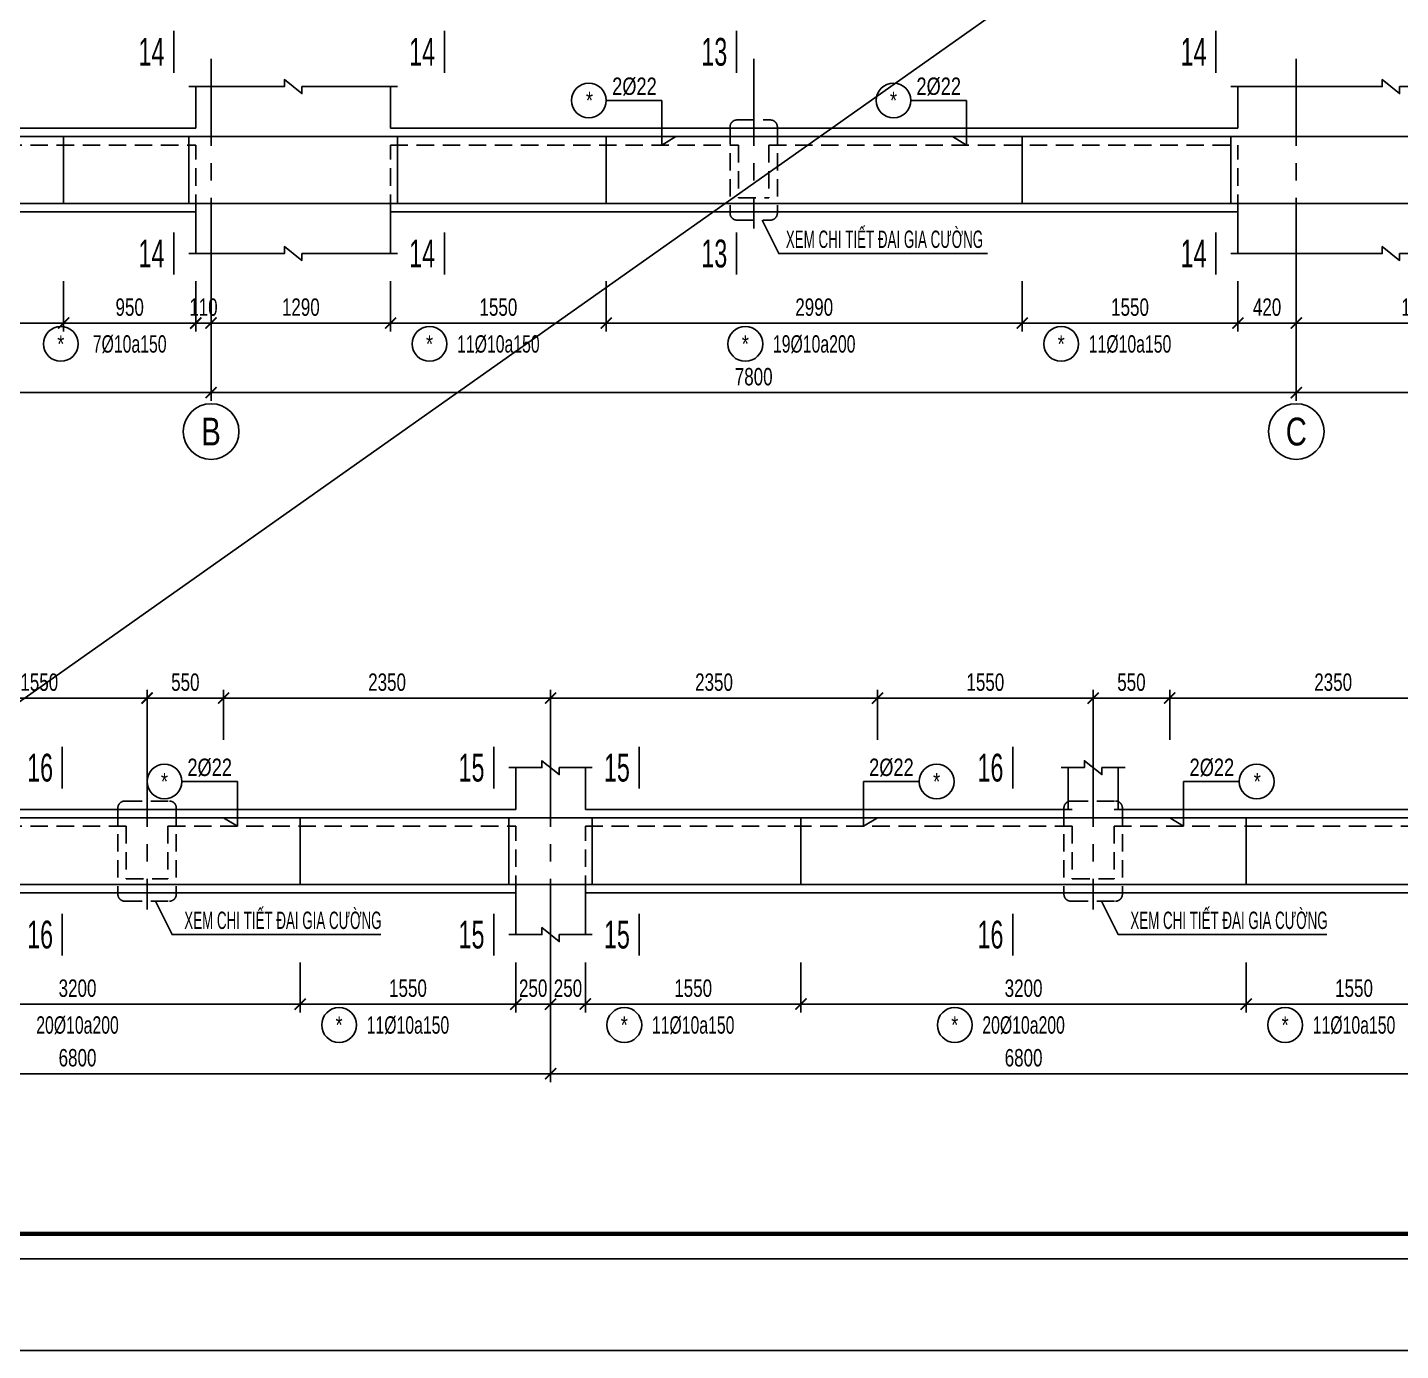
# Model space of a CAD drawing. Header units: millimetres. Extents: x -25284 to 100333, y 0 to 76881.
# Drawn here: x 6661 to 16530, y 41241 to 50752 of the extents above; entities that cross this region are included whole.
import ezdxf
from ezdxf.enums import TextEntityAlignment as Align

# ---------------------------------------------------------------- set-up
doc = ezdxf.new("R2010")
doc.units = ezdxf.units.MM
doc.header["$LTSCALE"] = 500
doc.header["$MEASUREMENT"] = 0
doc.linetypes.add('CENTER', pattern=[2, 1.25, -0.25, 0.25, -0.25])
doc.linetypes.add('HIDDEN', pattern=[0.375, 0.25, -0.125])
for name, color, linetype in [('CDC-KHUNGTEN', 7, 'Continuous'), ('KCS_AXIS', 5, 'CENTER'), ('KCS_AXIS_SUB', 5, 'CENTER'), ('KCS_BORDER', 3, 'Continuous'), ('KCS_CHI', 1, 'Continuous'), ('KCS_DIM', 1, 'Continuous'), ('KCS_HIDDEN', 8, 'HIDDEN'), ('KCS_STEEL', 4, 'Continuous'), ('KCS_TEXT', 2, 'Continuous'), ('KCS_TEXT_TK', 2, 'Continuous'), ('KCS_TEXT_TMC', 4, 'Continuous')]:
    doc.layers.add(name, color=color, linetype=linetype)
doc.layers.add('KCS_Plotter', color=11, linetype='Continuous', plot=False)
doc.styles.add('KCS_BIGTEXT', font='arial.ttf', dxfattribs={"width": 0.75})
doc.styles.add('KCS_SMTEXT', font='arial.ttf', dxfattribs={"width": 0.7})
doc.dimstyles.new('KCS_DIM50', dxfattribs={"dimscale": 50, "dimtxt": 2.5, "dimasz": 1.6, "dimexe": 1.2, "dimexo": 0, "dimgap": 1, "dimtad": 1, "dimdec": 0, "dimzin": 0, "dimdsep": 46, "dimtxsty": 'KCS_SMTEXT', "dimblk": 'ARCHTICK', "dimcen": 0, "dimdle": 1, "dimclrd": 256, "dimclre": 256, "dimclrt": 2, "dimadec": 0, "dimazin": 0, "dimtfac": 1, "dimtdec": 0, "dimtix": 1, "dimtmove": 2, "dimatfit": 3, "dimfxl": 1, "dimtolj": 1, "dimtzin": 0, "dimarcsym": 0})

# ---------------------------------------------------------------- blocks, each defined once
blk = doc.blocks.new('_ArchTick')
at = {"color": 0, "linetype": 'ByBlock', "const_width": 0.15}
blk.add_lwpolyline([(-0.5, -0.5), (0.5, 0.5)], dxfattribs=at)
blk = doc.blocks.new('*D148')
at = {"layer": 'Defpoints', "color": 0, "transparency": 16777216}
for p in [(3480.3, 48927.4), (7980.3, 48927.4), (7980.3, 48127.4)]:
    blk.add_point(p, dxfattribs=at)
at = {"layer": 'KCS_DIM', "lineweight": -2, "transparency": 16777216}
for p, q in [((3480.3, 48927.4), (3480.3, 48067.4)), ((7980.3, 48927.4), (7980.3, 48067.4)), ((3430.3, 48127.4), (8030.3, 48127.4))]:
    blk.add_line(p, q, dxfattribs=at)
at = {"layer": 'KCS_DIM', "lineweight": -2, "transparency": 16777216, "xscale": 80, "yscale": 80, "zscale": 80, "rotation": 180}
blk.add_blockref('_ArchTick', (3480.3, 48127.4), dxfattribs=at)
at = {"layer": 'KCS_DIM', "lineweight": -2, "transparency": 16777216, "xscale": 80, "yscale": 80, "zscale": 80}
blk.add_blockref('_ArchTick', (7980.3, 48127.4), dxfattribs=at)
at = {"layer": 'KCS_DIM', "color": 2, "transparency": 16777216, "insert": (5730.3, 48241.2), "char_height": 125, "attachment_point": 5, "style": 'KCS_SMTEXT'}
blk.add_mtext('\\A1;4500', dxfattribs=at)
blk = doc.blocks.new('*D149')
at = {"layer": 'Defpoints', "color": 0, "transparency": 16777216}
for p in [(7980.3, 48927.4), (15780.3, 48927.4), (15780.3, 48127.4)]:
    blk.add_point(p, dxfattribs=at)
at = {"layer": 'KCS_DIM', "lineweight": -2, "transparency": 16777216}
for p, q in [((7980.3, 48927.4), (7980.3, 48067.4)), ((15780.3, 48927.4), (15780.3, 48067.4)), ((7930.3, 48127.4), (15830.3, 48127.4))]:
    blk.add_line(p, q, dxfattribs=at)
at = {"layer": 'KCS_DIM', "lineweight": -2, "transparency": 16777216, "xscale": 80, "yscale": 80, "zscale": 80, "rotation": 180}
blk.add_blockref('_ArchTick', (7980.3, 48127.4), dxfattribs=at)
at = {"layer": 'KCS_DIM', "lineweight": -2, "transparency": 16777216, "xscale": 80, "yscale": 80, "zscale": 80}
blk.add_blockref('_ArchTick', (15780.3, 48127.4), dxfattribs=at)
at = {"layer": 'KCS_DIM', "color": 2, "transparency": 16777216, "insert": (11880.3, 48241.2), "char_height": 125, "attachment_point": 5, "style": 'KCS_SMTEXT'}
blk.add_mtext('\\A1;7800', dxfattribs=at)
blk = doc.blocks.new('*D150')
at = {"layer": 'Defpoints', "color": 0, "transparency": 16777216}
for p in [(15780.3, 48927.4), (20790.3, 48927.4), (20790.3, 48127.4)]:
    blk.add_point(p, dxfattribs=at)
at = {"layer": 'KCS_DIM', "lineweight": -2, "transparency": 16777216}
for p, q in [((15780.3, 48927.4), (15780.3, 48067.4)), ((20790.3, 48927.4), (20790.3, 48067.4)), ((15730.3, 48127.4), (20840.3, 48127.4))]:
    blk.add_line(p, q, dxfattribs=at)
at = {"layer": 'KCS_DIM', "lineweight": -2, "transparency": 16777216, "xscale": 80, "yscale": 80, "zscale": 80, "rotation": 180}
blk.add_blockref('_ArchTick', (15780.3, 48127.4), dxfattribs=at)
at = {"layer": 'KCS_DIM', "lineweight": -2, "transparency": 16777216, "xscale": 80, "yscale": 80, "zscale": 80}
blk.add_blockref('_ArchTick', (20790.3, 48127.4), dxfattribs=at)
at = {"layer": 'KCS_DIM', "color": 2, "transparency": 16777216, "insert": (18285.3, 48241.2), "char_height": 125, "attachment_point": 5, "style": 'KCS_SMTEXT'}
blk.add_mtext('\\A1;5010', dxfattribs=at)
blk = doc.blocks.new('*D153')
at = {"layer": 'Defpoints', "color": 0, "transparency": 16777216}
for p in [(7870.3, 48927.4), (7980.3, 48927.4), (7980.3, 48627.4)]:
    blk.add_point(p, dxfattribs=at)
at = {"layer": 'KCS_DIM', "lineweight": -2, "transparency": 16777216}
for p, q in [((7870.3, 48927.4), (7870.3, 48567.4)), ((7980.3, 48927.4), (7980.3, 48567.4)), ((7870.3, 48627.4), (7790.3, 48627.4)), ((7870.3, 48627.4), (7980.3, 48627.4)), ((7980.3, 48627.4), (8060.3, 48627.4))]:
    blk.add_line(p, q, dxfattribs=at)
at = {"layer": 'KCS_DIM', "lineweight": -2, "transparency": 16777216, "xscale": 80, "yscale": 80, "zscale": 80}
blk.add_blockref('_ArchTick', (7870.3, 48627.4), dxfattribs=at)
at = {"layer": 'KCS_DIM', "lineweight": -2, "transparency": 16777216, "xscale": 80, "yscale": 80, "zscale": 80, "rotation": 180}
blk.add_blockref('_ArchTick', (7980.3, 48627.4), dxfattribs=at)
at = {"layer": 'KCS_DIM', "color": 2, "transparency": 16777216, "insert": (7925.3, 48741.2), "char_height": 125, "attachment_point": 5, "style": 'KCS_SMTEXT'}
blk.add_mtext('\\A1;110', dxfattribs=at)
blk = doc.blocks.new('*D154')
at = {"layer": 'Defpoints', "color": 0, "transparency": 16777216}
for p in [(7980.3, 48927.4), (9270.3, 48927.4), (9270.3, 48627.4)]:
    blk.add_point(p, dxfattribs=at)
at = {"layer": 'KCS_DIM', "lineweight": -2, "transparency": 16777216}
for p, q in [((7980.3, 48927.4), (7980.3, 48567.4)), ((9270.3, 48927.4), (9270.3, 48567.4)), ((7930.3, 48627.4), (9320.3, 48627.4))]:
    blk.add_line(p, q, dxfattribs=at)
at = {"layer": 'KCS_DIM', "lineweight": -2, "transparency": 16777216, "xscale": 80, "yscale": 80, "zscale": 80, "rotation": 180}
blk.add_blockref('_ArchTick', (7980.3, 48627.4), dxfattribs=at)
at = {"layer": 'KCS_DIM', "lineweight": -2, "transparency": 16777216, "xscale": 80, "yscale": 80, "zscale": 80}
blk.add_blockref('_ArchTick', (9270.3, 48627.4), dxfattribs=at)
at = {"layer": 'KCS_DIM', "color": 2, "transparency": 16777216, "insert": (8625.3, 48741.2), "char_height": 125, "attachment_point": 5, "style": 'KCS_SMTEXT'}
blk.add_mtext('\\A1;1290', dxfattribs=at)
blk = doc.blocks.new('*D155')
at = {"layer": 'Defpoints', "color": 0, "transparency": 16777216}
for p in [(15360.3, 48927.4), (15780.3, 48927.4), (15780.3, 48627.4)]:
    blk.add_point(p, dxfattribs=at)
at = {"layer": 'KCS_DIM', "lineweight": -2, "transparency": 16777216}
for p, q in [((15360.3, 48927.4), (15360.3, 48567.4)), ((15780.3, 48927.4), (15780.3, 48567.4)), ((15310.3, 48627.4), (15830.3, 48627.4))]:
    blk.add_line(p, q, dxfattribs=at)
at = {"layer": 'KCS_DIM', "lineweight": -2, "transparency": 16777216, "xscale": 80, "yscale": 80, "zscale": 80, "rotation": 180}
blk.add_blockref('_ArchTick', (15360.3, 48627.4), dxfattribs=at)
at = {"layer": 'KCS_DIM', "lineweight": -2, "transparency": 16777216, "xscale": 80, "yscale": 80, "zscale": 80}
blk.add_blockref('_ArchTick', (15780.3, 48627.4), dxfattribs=at)
at = {"layer": 'KCS_DIM', "color": 2, "transparency": 16777216, "insert": (15570.3, 48741.2), "char_height": 125, "attachment_point": 5, "style": 'KCS_SMTEXT'}
blk.add_mtext('\\A1;420', dxfattribs=at)
blk = doc.blocks.new('*D156')
at = {"layer": 'Defpoints', "color": 0, "transparency": 16777216}
for p in [(15780.3, 48927.4), (17560.3, 48927.4), (17560.3, 48627.4)]:
    blk.add_point(p, dxfattribs=at)
at = {"layer": 'KCS_DIM', "lineweight": -2, "transparency": 16777216}
for p, q in [((15780.3, 48927.4), (15780.3, 48567.4)), ((17560.3, 48927.4), (17560.3, 48567.4)), ((15730.3, 48627.4), (17610.3, 48627.4))]:
    blk.add_line(p, q, dxfattribs=at)
at = {"layer": 'KCS_DIM', "lineweight": -2, "transparency": 16777216, "xscale": 80, "yscale": 80, "zscale": 80, "rotation": 180}
blk.add_blockref('_ArchTick', (15780.3, 48627.4), dxfattribs=at)
at = {"layer": 'KCS_DIM', "lineweight": -2, "transparency": 16777216, "xscale": 80, "yscale": 80, "zscale": 80}
blk.add_blockref('_ArchTick', (17560.3, 48627.4), dxfattribs=at)
at = {"layer": 'KCS_DIM', "color": 2, "transparency": 16777216, "insert": (16670.3, 48741.2), "char_height": 125, "attachment_point": 5, "style": 'KCS_SMTEXT'}
blk.add_mtext('\\A1;1780', dxfattribs=at)
blk = doc.blocks.new('*D167')
at = {"layer": 'Defpoints', "color": 0, "transparency": 16777216}
for p in [(4820.3, 48927.4), (6920.3, 48927.4), (6920.3, 48627.4)]:
    blk.add_point(p, dxfattribs=at)
at = {"layer": 'KCS_DIM', "lineweight": -2, "transparency": 16777216}
for p, q in [((4820.3, 48927.4), (4820.3, 48567.4)), ((6920.3, 48927.4), (6920.3, 48567.4)), ((4770.3, 48627.4), (6970.3, 48627.4))]:
    blk.add_line(p, q, dxfattribs=at)
at = {"layer": 'KCS_DIM', "lineweight": -2, "transparency": 16777216, "xscale": 80, "yscale": 80, "zscale": 80, "rotation": 180}
blk.add_blockref('_ArchTick', (4820.3, 48627.4), dxfattribs=at)
at = {"layer": 'KCS_DIM', "lineweight": -2, "transparency": 16777216, "xscale": 80, "yscale": 80, "zscale": 80}
blk.add_blockref('_ArchTick', (6920.3, 48627.4), dxfattribs=at)
at = {"layer": 'KCS_DIM', "color": 2, "transparency": 16777216, "insert": (5870.3, 48741.2), "char_height": 125, "attachment_point": 5, "style": 'KCS_SMTEXT'}
blk.add_mtext('\\A1;2100', dxfattribs=at)
blk = doc.blocks.new('*D168')
at = {"layer": 'Defpoints', "color": 0, "transparency": 16777216}
for p in [(6920.3, 48927.4), (7870.3, 48927.4), (7870.3, 48627.4)]:
    blk.add_point(p, dxfattribs=at)
at = {"layer": 'KCS_DIM', "lineweight": -2, "transparency": 16777216}
for p, q in [((6920.3, 48927.4), (6920.3, 48567.4)), ((7870.3, 48927.4), (7870.3, 48567.4)), ((6870.3, 48627.4), (7920.3, 48627.4))]:
    blk.add_line(p, q, dxfattribs=at)
at = {"layer": 'KCS_DIM', "lineweight": -2, "transparency": 16777216, "xscale": 80, "yscale": 80, "zscale": 80, "rotation": 180}
blk.add_blockref('_ArchTick', (6920.3, 48627.4), dxfattribs=at)
at = {"layer": 'KCS_DIM', "lineweight": -2, "transparency": 16777216, "xscale": 80, "yscale": 80, "zscale": 80}
blk.add_blockref('_ArchTick', (7870.3, 48627.4), dxfattribs=at)
at = {"layer": 'KCS_DIM', "color": 2, "transparency": 16777216, "insert": (7395.3, 48741.2), "char_height": 125, "attachment_point": 5, "style": 'KCS_SMTEXT'}
blk.add_mtext('\\A1;950', dxfattribs=at)
blk = doc.blocks.new('*D169')
at = {"layer": 'Defpoints', "color": 0, "transparency": 16777216}
for p in [(9270.3, 48927.4), (10820.3, 48927.4), (10820.3, 48627.4)]:
    blk.add_point(p, dxfattribs=at)
at = {"layer": 'KCS_DIM', "lineweight": -2, "transparency": 16777216}
for p, q in [((9270.3, 48927.4), (9270.3, 48567.4)), ((10820.3, 48927.4), (10820.3, 48567.4)), ((9220.3, 48627.4), (10870.3, 48627.4))]:
    blk.add_line(p, q, dxfattribs=at)
at = {"layer": 'KCS_DIM', "lineweight": -2, "transparency": 16777216, "xscale": 80, "yscale": 80, "zscale": 80, "rotation": 180}
blk.add_blockref('_ArchTick', (9270.3, 48627.4), dxfattribs=at)
at = {"layer": 'KCS_DIM', "lineweight": -2, "transparency": 16777216, "xscale": 80, "yscale": 80, "zscale": 80}
blk.add_blockref('_ArchTick', (10820.3, 48627.4), dxfattribs=at)
at = {"layer": 'KCS_DIM', "color": 2, "transparency": 16777216, "insert": (10045.3, 48741.2), "char_height": 125, "attachment_point": 5, "style": 'KCS_SMTEXT'}
blk.add_mtext('\\A1;1550', dxfattribs=at)
blk = doc.blocks.new('*D170')
at = {"layer": 'Defpoints', "color": 0, "transparency": 16777216}
for p in [(10820.3, 48927.4), (13810.3, 48927.4), (13810.3, 48627.4)]:
    blk.add_point(p, dxfattribs=at)
at = {"layer": 'KCS_DIM', "lineweight": -2, "transparency": 16777216}
for p, q in [((10820.3, 48927.4), (10820.3, 48567.4)), ((13810.3, 48927.4), (13810.3, 48567.4)), ((10770.3, 48627.4), (13860.3, 48627.4))]:
    blk.add_line(p, q, dxfattribs=at)
at = {"layer": 'KCS_DIM', "lineweight": -2, "transparency": 16777216, "xscale": 80, "yscale": 80, "zscale": 80, "rotation": 180}
blk.add_blockref('_ArchTick', (10820.3, 48627.4), dxfattribs=at)
at = {"layer": 'KCS_DIM', "lineweight": -2, "transparency": 16777216, "xscale": 80, "yscale": 80, "zscale": 80}
blk.add_blockref('_ArchTick', (13810.3, 48627.4), dxfattribs=at)
at = {"layer": 'KCS_DIM', "color": 2, "transparency": 16777216, "insert": (12315.3, 48741.2), "char_height": 125, "attachment_point": 5, "style": 'KCS_SMTEXT'}
blk.add_mtext('\\A1;2990', dxfattribs=at)
blk = doc.blocks.new('*D171')
at = {"layer": 'Defpoints', "color": 0, "transparency": 16777216}
for p in [(13810.3, 48927.4), (15360.3, 48927.4), (15360.3, 48627.4)]:
    blk.add_point(p, dxfattribs=at)
at = {"layer": 'KCS_DIM', "lineweight": -2, "transparency": 16777216}
for p, q in [((13810.3, 48927.4), (13810.3, 48567.4)), ((15360.3, 48927.4), (15360.3, 48567.4)), ((13760.3, 48627.4), (15410.3, 48627.4))]:
    blk.add_line(p, q, dxfattribs=at)
at = {"layer": 'KCS_DIM', "lineweight": -2, "transparency": 16777216, "xscale": 80, "yscale": 80, "zscale": 80, "rotation": 180}
blk.add_blockref('_ArchTick', (13810.3, 48627.4), dxfattribs=at)
at = {"layer": 'KCS_DIM', "lineweight": -2, "transparency": 16777216, "xscale": 80, "yscale": 80, "zscale": 80}
blk.add_blockref('_ArchTick', (15360.3, 48627.4), dxfattribs=at)
at = {"layer": 'KCS_DIM', "color": 2, "transparency": 16777216, "insert": (14585.3, 48741.2), "char_height": 125, "attachment_point": 5, "style": 'KCS_SMTEXT'}
blk.add_mtext('\\A1;1550', dxfattribs=at)
blk = doc.blocks.new('*D679')
at = {"layer": 'Defpoints', "color": 0, "transparency": 16777216}
for p in [(3620.3, 44031.4), (10420.3, 44031.4), (10420.3, 43231.4)]:
    blk.add_point(p, dxfattribs=at)
at = {"layer": 'KCS_DIM', "lineweight": -2, "transparency": 16777216}
for p, q in [((3620.3, 44031.4), (3620.3, 43171.4)), ((10420.3, 44031.4), (10420.3, 43171.4)), ((3570.3, 43231.4), (10470.3, 43231.4))]:
    blk.add_line(p, q, dxfattribs=at)
at = {"layer": 'KCS_DIM', "lineweight": -2, "transparency": 16777216, "xscale": 80, "yscale": 80, "zscale": 80, "rotation": 180}
blk.add_blockref('_ArchTick', (3620.3, 43231.4), dxfattribs=at)
at = {"layer": 'KCS_DIM', "lineweight": -2, "transparency": 16777216, "xscale": 80, "yscale": 80, "zscale": 80}
blk.add_blockref('_ArchTick', (10420.3, 43231.4), dxfattribs=at)
at = {"layer": 'KCS_DIM', "color": 2, "transparency": 16777216, "insert": (7020.3, 43345.2), "char_height": 125, "attachment_point": 5, "style": 'KCS_SMTEXT'}
blk.add_mtext('\\A1;6800', dxfattribs=at)
blk = doc.blocks.new('*D680')
at = {"layer": 'Defpoints', "color": 0, "transparency": 16777216}
for p in [(10420.3, 44031.4), (17220.3, 44031.4), (17220.3, 43231.4)]:
    blk.add_point(p, dxfattribs=at)
at = {"layer": 'KCS_DIM', "lineweight": -2, "transparency": 16777216}
for p, q in [((10420.3, 44031.4), (10420.3, 43171.4)), ((17220.3, 44031.4), (17220.3, 43171.4)), ((10370.3, 43231.4), (17270.3, 43231.4))]:
    blk.add_line(p, q, dxfattribs=at)
at = {"layer": 'KCS_DIM', "lineweight": -2, "transparency": 16777216, "xscale": 80, "yscale": 80, "zscale": 80, "rotation": 180}
blk.add_blockref('_ArchTick', (10420.3, 43231.4), dxfattribs=at)
at = {"layer": 'KCS_DIM', "lineweight": -2, "transparency": 16777216, "xscale": 80, "yscale": 80, "zscale": 80}
blk.add_blockref('_ArchTick', (17220.3, 43231.4), dxfattribs=at)
at = {"layer": 'KCS_DIM', "color": 2, "transparency": 16777216, "insert": (13820.3, 43345.2), "char_height": 125, "attachment_point": 5, "style": 'KCS_SMTEXT'}
blk.add_mtext('\\A1;6800', dxfattribs=at)
blk = doc.blocks.new('*D685')
at = {"layer": 'Defpoints', "color": 0, "transparency": 16777216}
for p in [(10170.3, 44031.4), (10420.3, 44031.4), (10420.3, 43731.4)]:
    blk.add_point(p, dxfattribs=at)
at = {"layer": 'KCS_DIM', "lineweight": -2, "transparency": 16777216}
for p, q in [((10170.3, 44031.4), (10170.3, 43671.4)), ((10420.3, 44031.4), (10420.3, 43671.4)), ((10170.3, 43731.4), (10090.3, 43731.4)), ((10170.3, 43731.4), (10420.3, 43731.4)), ((10420.3, 43731.4), (10500.3, 43731.4))]:
    blk.add_line(p, q, dxfattribs=at)
at = {"layer": 'KCS_DIM', "lineweight": -2, "transparency": 16777216, "xscale": 80, "yscale": 80, "zscale": 80}
blk.add_blockref('_ArchTick', (10170.3, 43731.4), dxfattribs=at)
at = {"layer": 'KCS_DIM', "lineweight": -2, "transparency": 16777216, "xscale": 80, "yscale": 80, "zscale": 80, "rotation": 180}
blk.add_blockref('_ArchTick', (10420.3, 43731.4), dxfattribs=at)
at = {"layer": 'KCS_DIM', "color": 2, "transparency": 16777216, "insert": (10295.3, 43845.2), "char_height": 125, "attachment_point": 5, "style": 'KCS_SMTEXT'}
blk.add_mtext('\\A1;250', dxfattribs=at)
blk = doc.blocks.new('*D686')
at = {"layer": 'Defpoints', "color": 0, "transparency": 16777216}
for p in [(10420.3, 44031.4), (10670.3, 44031.4), (10670.3, 43731.4)]:
    blk.add_point(p, dxfattribs=at)
at = {"layer": 'KCS_DIM', "lineweight": -2, "transparency": 16777216}
for p, q in [((10420.3, 44031.4), (10420.3, 43671.4)), ((10670.3, 44031.4), (10670.3, 43671.4)), ((10420.3, 43731.4), (10340.3, 43731.4)), ((10420.3, 43731.4), (10670.3, 43731.4)), ((10670.3, 43731.4), (10750.3, 43731.4))]:
    blk.add_line(p, q, dxfattribs=at)
at = {"layer": 'KCS_DIM', "lineweight": -2, "transparency": 16777216, "xscale": 80, "yscale": 80, "zscale": 80}
blk.add_blockref('_ArchTick', (10420.3, 43731.4), dxfattribs=at)
at = {"layer": 'KCS_DIM', "lineweight": -2, "transparency": 16777216, "xscale": 80, "yscale": 80, "zscale": 80, "rotation": 180}
blk.add_blockref('_ArchTick', (10670.3, 43731.4), dxfattribs=at)
at = {"layer": 'KCS_DIM', "color": 2, "transparency": 16777216, "insert": (10545.3, 43845.2), "char_height": 125, "attachment_point": 5, "style": 'KCS_SMTEXT'}
blk.add_mtext('\\A1;250', dxfattribs=at)
blk = doc.blocks.new('*D694')
at = {"layer": 'Defpoints', "color": 0, "transparency": 16777216}
for p in [(7520.3, 45931.4), (5970.3, 45631.4), (7520.3, 45631.4)]:
    blk.add_point(p, dxfattribs=at)
at = {"layer": 'KCS_DIM', "lineweight": -2, "transparency": 16777216}
for p, q in [((5970.3, 45631.4), (5970.3, 45991.4)), ((7520.3, 45631.4), (7520.3, 45991.4)), ((5920.3, 45931.4), (7570.3, 45931.4))]:
    blk.add_line(p, q, dxfattribs=at)
at = {"layer": 'KCS_DIM', "lineweight": -2, "transparency": 16777216, "xscale": 80, "yscale": 80, "zscale": 80, "rotation": 180}
blk.add_blockref('_ArchTick', (5970.3, 45931.4), dxfattribs=at)
at = {"layer": 'KCS_DIM', "lineweight": -2, "transparency": 16777216, "xscale": 80, "yscale": 80, "zscale": 80}
blk.add_blockref('_ArchTick', (7520.3, 45931.4), dxfattribs=at)
at = {"layer": 'KCS_DIM', "color": 2, "transparency": 16777216, "insert": (6745.3, 46045.2), "char_height": 125, "attachment_point": 5, "style": 'KCS_SMTEXT'}
blk.add_mtext('\\A1;1550', dxfattribs=at)
blk = doc.blocks.new('*D695')
at = {"layer": 'Defpoints', "color": 0, "transparency": 16777216}
for p in [(8070.3, 45931.4), (7520.3, 45631.4), (8070.3, 45631.4)]:
    blk.add_point(p, dxfattribs=at)
at = {"layer": 'KCS_DIM', "lineweight": -2, "transparency": 16777216}
for p, q in [((7520.3, 45631.4), (7520.3, 45991.4)), ((8070.3, 45631.4), (8070.3, 45991.4)), ((7470.3, 45931.4), (8120.3, 45931.4))]:
    blk.add_line(p, q, dxfattribs=at)
at = {"layer": 'KCS_DIM', "lineweight": -2, "transparency": 16777216, "xscale": 80, "yscale": 80, "zscale": 80, "rotation": 180}
blk.add_blockref('_ArchTick', (7520.3, 45931.4), dxfattribs=at)
at = {"layer": 'KCS_DIM', "lineweight": -2, "transparency": 16777216, "xscale": 80, "yscale": 80, "zscale": 80}
blk.add_blockref('_ArchTick', (8070.3, 45931.4), dxfattribs=at)
at = {"layer": 'KCS_DIM', "color": 2, "transparency": 16777216, "insert": (7795.3, 46045.2), "char_height": 125, "attachment_point": 5, "style": 'KCS_SMTEXT'}
blk.add_mtext('\\A1;550', dxfattribs=at)
blk = doc.blocks.new('*D696')
at = {"layer": 'Defpoints', "color": 0, "transparency": 16777216}
for p in [(10420.3, 45931.4), (8070.3, 45631.4), (10420.3, 45631.4)]:
    blk.add_point(p, dxfattribs=at)
at = {"layer": 'KCS_DIM', "lineweight": -2, "transparency": 16777216}
for p, q in [((8070.3, 45631.4), (8070.3, 45991.4)), ((10420.3, 45631.4), (10420.3, 45991.4)), ((8020.3, 45931.4), (10470.3, 45931.4))]:
    blk.add_line(p, q, dxfattribs=at)
at = {"layer": 'KCS_DIM', "lineweight": -2, "transparency": 16777216, "xscale": 80, "yscale": 80, "zscale": 80, "rotation": 180}
blk.add_blockref('_ArchTick', (8070.3, 45931.4), dxfattribs=at)
at = {"layer": 'KCS_DIM', "lineweight": -2, "transparency": 16777216, "xscale": 80, "yscale": 80, "zscale": 80}
blk.add_blockref('_ArchTick', (10420.3, 45931.4), dxfattribs=at)
at = {"layer": 'KCS_DIM', "color": 2, "transparency": 16777216, "insert": (9245.3, 46045.2), "char_height": 125, "attachment_point": 5, "style": 'KCS_SMTEXT'}
blk.add_mtext('\\A1;2350', dxfattribs=at)
blk = doc.blocks.new('*D697')
at = {"layer": 'Defpoints', "color": 0, "transparency": 16777216}
for p in [(12770.3, 45931.4), (10420.3, 45631.4), (12770.3, 45631.4)]:
    blk.add_point(p, dxfattribs=at)
at = {"layer": 'KCS_DIM', "lineweight": -2, "transparency": 16777216}
for p, q in [((10420.3, 45631.4), (10420.3, 45991.4)), ((12770.3, 45631.4), (12770.3, 45991.4)), ((10370.3, 45931.4), (12820.3, 45931.4))]:
    blk.add_line(p, q, dxfattribs=at)
at = {"layer": 'KCS_DIM', "lineweight": -2, "transparency": 16777216, "xscale": 80, "yscale": 80, "zscale": 80, "rotation": 180}
blk.add_blockref('_ArchTick', (10420.3, 45931.4), dxfattribs=at)
at = {"layer": 'KCS_DIM', "lineweight": -2, "transparency": 16777216, "xscale": 80, "yscale": 80, "zscale": 80}
blk.add_blockref('_ArchTick', (12770.3, 45931.4), dxfattribs=at)
at = {"layer": 'KCS_DIM', "color": 2, "transparency": 16777216, "insert": (11595.3, 46045.2), "char_height": 125, "attachment_point": 5, "style": 'KCS_SMTEXT'}
blk.add_mtext('\\A1;2350', dxfattribs=at)
blk = doc.blocks.new('*D698')
at = {"layer": 'Defpoints', "color": 0, "transparency": 16777216}
for p in [(14320.3, 45931.4), (12770.3, 45631.4), (14320.3, 45631.4)]:
    blk.add_point(p, dxfattribs=at)
at = {"layer": 'KCS_DIM', "lineweight": -2, "transparency": 16777216}
for p, q in [((12770.3, 45631.4), (12770.3, 45991.4)), ((14320.3, 45631.4), (14320.3, 45991.4)), ((12720.3, 45931.4), (14370.3, 45931.4))]:
    blk.add_line(p, q, dxfattribs=at)
at = {"layer": 'KCS_DIM', "lineweight": -2, "transparency": 16777216, "xscale": 80, "yscale": 80, "zscale": 80, "rotation": 180}
blk.add_blockref('_ArchTick', (12770.3, 45931.4), dxfattribs=at)
at = {"layer": 'KCS_DIM', "lineweight": -2, "transparency": 16777216, "xscale": 80, "yscale": 80, "zscale": 80}
blk.add_blockref('_ArchTick', (14320.3, 45931.4), dxfattribs=at)
at = {"layer": 'KCS_DIM', "color": 2, "transparency": 16777216, "insert": (13545.3, 46045.2), "char_height": 125, "attachment_point": 5, "style": 'KCS_SMTEXT'}
blk.add_mtext('\\A1;1550', dxfattribs=at)
blk = doc.blocks.new('*D699')
at = {"layer": 'Defpoints', "color": 0, "transparency": 16777216}
for p in [(14870.3, 45931.4), (14320.3, 45631.4), (14870.3, 45631.4)]:
    blk.add_point(p, dxfattribs=at)
at = {"layer": 'KCS_DIM', "lineweight": -2, "transparency": 16777216}
for p, q in [((14320.3, 45631.4), (14320.3, 45991.4)), ((14870.3, 45631.4), (14870.3, 45991.4)), ((14270.3, 45931.4), (14920.3, 45931.4))]:
    blk.add_line(p, q, dxfattribs=at)
at = {"layer": 'KCS_DIM', "lineweight": -2, "transparency": 16777216, "xscale": 80, "yscale": 80, "zscale": 80, "rotation": 180}
blk.add_blockref('_ArchTick', (14320.3, 45931.4), dxfattribs=at)
at = {"layer": 'KCS_DIM', "lineweight": -2, "transparency": 16777216, "xscale": 80, "yscale": 80, "zscale": 80}
blk.add_blockref('_ArchTick', (14870.3, 45931.4), dxfattribs=at)
at = {"layer": 'KCS_DIM', "color": 2, "transparency": 16777216, "insert": (14595.3, 46045.2), "char_height": 125, "attachment_point": 5, "style": 'KCS_SMTEXT'}
blk.add_mtext('\\A1;550', dxfattribs=at)
blk = doc.blocks.new('*D700')
at = {"layer": 'Defpoints', "color": 0, "transparency": 16777216}
for p in [(17220.3, 45931.4), (14870.3, 45631.4), (17220.3, 45631.4)]:
    blk.add_point(p, dxfattribs=at)
at = {"layer": 'KCS_DIM', "lineweight": -2, "transparency": 16777216}
for p, q in [((14870.3, 45631.4), (14870.3, 45991.4)), ((17220.3, 45631.4), (17220.3, 45991.4)), ((14820.3, 45931.4), (17270.3, 45931.4))]:
    blk.add_line(p, q, dxfattribs=at)
at = {"layer": 'KCS_DIM', "lineweight": -2, "transparency": 16777216, "xscale": 80, "yscale": 80, "zscale": 80, "rotation": 180}
blk.add_blockref('_ArchTick', (14870.3, 45931.4), dxfattribs=at)
at = {"layer": 'KCS_DIM', "lineweight": -2, "transparency": 16777216, "xscale": 80, "yscale": 80, "zscale": 80}
blk.add_blockref('_ArchTick', (17220.3, 45931.4), dxfattribs=at)
at = {"layer": 'KCS_DIM', "color": 2, "transparency": 16777216, "insert": (16045.3, 46045.2), "char_height": 125, "attachment_point": 5, "style": 'KCS_SMTEXT'}
blk.add_mtext('\\A1;2350', dxfattribs=at)
blk = doc.blocks.new('*D710')
at = {"layer": 'Defpoints', "color": 0, "transparency": 16777216}
for p in [(5420.3, 44031.4), (8620.3, 44031.4), (8620.3, 43731.4)]:
    blk.add_point(p, dxfattribs=at)
at = {"layer": 'KCS_DIM', "lineweight": -2, "transparency": 16777216}
for p, q in [((5420.3, 44031.4), (5420.3, 43671.4)), ((8620.3, 44031.4), (8620.3, 43671.4)), ((5370.3, 43731.4), (8670.3, 43731.4))]:
    blk.add_line(p, q, dxfattribs=at)
at = {"layer": 'KCS_DIM', "lineweight": -2, "transparency": 16777216, "xscale": 80, "yscale": 80, "zscale": 80, "rotation": 180}
blk.add_blockref('_ArchTick', (5420.3, 43731.4), dxfattribs=at)
at = {"layer": 'KCS_DIM', "lineweight": -2, "transparency": 16777216, "xscale": 80, "yscale": 80, "zscale": 80}
blk.add_blockref('_ArchTick', (8620.3, 43731.4), dxfattribs=at)
at = {"layer": 'KCS_DIM', "color": 2, "transparency": 16777216, "insert": (7020.3, 43845.2), "char_height": 125, "attachment_point": 5, "style": 'KCS_SMTEXT'}
blk.add_mtext('\\A1;3200', dxfattribs=at)
blk = doc.blocks.new('*D711')
at = {"layer": 'Defpoints', "color": 0, "transparency": 16777216}
for p in [(8620.3, 44031.4), (10170.3, 44031.4), (10170.3, 43731.4)]:
    blk.add_point(p, dxfattribs=at)
at = {"layer": 'KCS_DIM', "lineweight": -2, "transparency": 16777216}
for p, q in [((8620.3, 44031.4), (8620.3, 43671.4)), ((10170.3, 44031.4), (10170.3, 43671.4)), ((8570.3, 43731.4), (10220.3, 43731.4))]:
    blk.add_line(p, q, dxfattribs=at)
at = {"layer": 'KCS_DIM', "lineweight": -2, "transparency": 16777216, "xscale": 80, "yscale": 80, "zscale": 80, "rotation": 180}
blk.add_blockref('_ArchTick', (8620.3, 43731.4), dxfattribs=at)
at = {"layer": 'KCS_DIM', "lineweight": -2, "transparency": 16777216, "xscale": 80, "yscale": 80, "zscale": 80}
blk.add_blockref('_ArchTick', (10170.3, 43731.4), dxfattribs=at)
at = {"layer": 'KCS_DIM', "color": 2, "transparency": 16777216, "insert": (9395.3, 43845.2), "char_height": 125, "attachment_point": 5, "style": 'KCS_SMTEXT'}
blk.add_mtext('\\A1;1550', dxfattribs=at)
blk = doc.blocks.new('*D712')
at = {"layer": 'Defpoints', "color": 0, "transparency": 16777216}
for p in [(10670.3, 44031.4), (12220.3, 44031.4), (12220.3, 43731.4)]:
    blk.add_point(p, dxfattribs=at)
at = {"layer": 'KCS_DIM', "lineweight": -2, "transparency": 16777216}
for p, q in [((10670.3, 44031.4), (10670.3, 43671.4)), ((12220.3, 44031.4), (12220.3, 43671.4)), ((10620.3, 43731.4), (12270.3, 43731.4))]:
    blk.add_line(p, q, dxfattribs=at)
at = {"layer": 'KCS_DIM', "lineweight": -2, "transparency": 16777216, "xscale": 80, "yscale": 80, "zscale": 80, "rotation": 180}
blk.add_blockref('_ArchTick', (10670.3, 43731.4), dxfattribs=at)
at = {"layer": 'KCS_DIM', "lineweight": -2, "transparency": 16777216, "xscale": 80, "yscale": 80, "zscale": 80}
blk.add_blockref('_ArchTick', (12220.3, 43731.4), dxfattribs=at)
at = {"layer": 'KCS_DIM', "color": 2, "transparency": 16777216, "insert": (11445.3, 43845.2), "char_height": 125, "attachment_point": 5, "style": 'KCS_SMTEXT'}
blk.add_mtext('\\A1;1550', dxfattribs=at)
blk = doc.blocks.new('*D713')
at = {"layer": 'Defpoints', "color": 0, "transparency": 16777216}
for p in [(12220.3, 44031.4), (15420.3, 44031.4), (15420.3, 43731.4)]:
    blk.add_point(p, dxfattribs=at)
at = {"layer": 'KCS_DIM', "lineweight": -2, "transparency": 16777216}
for p, q in [((12220.3, 44031.4), (12220.3, 43671.4)), ((15420.3, 44031.4), (15420.3, 43671.4)), ((12170.3, 43731.4), (15470.3, 43731.4))]:
    blk.add_line(p, q, dxfattribs=at)
at = {"layer": 'KCS_DIM', "lineweight": -2, "transparency": 16777216, "xscale": 80, "yscale": 80, "zscale": 80, "rotation": 180}
blk.add_blockref('_ArchTick', (12220.3, 43731.4), dxfattribs=at)
at = {"layer": 'KCS_DIM', "lineweight": -2, "transparency": 16777216, "xscale": 80, "yscale": 80, "zscale": 80}
blk.add_blockref('_ArchTick', (15420.3, 43731.4), dxfattribs=at)
at = {"layer": 'KCS_DIM', "color": 2, "transparency": 16777216, "insert": (13820.3, 43845.2), "char_height": 125, "attachment_point": 5, "style": 'KCS_SMTEXT'}
blk.add_mtext('\\A1;3200', dxfattribs=at)
blk = doc.blocks.new('*D714')
at = {"layer": 'Defpoints', "color": 0, "transparency": 16777216}
for p in [(15420.3, 44031.4), (16970.3, 44031.4), (16970.3, 43731.4)]:
    blk.add_point(p, dxfattribs=at)
at = {"layer": 'KCS_DIM', "lineweight": -2, "transparency": 16777216}
for p, q in [((15420.3, 44031.4), (15420.3, 43671.4)), ((16970.3, 44031.4), (16970.3, 43671.4)), ((15370.3, 43731.4), (17020.3, 43731.4))]:
    blk.add_line(p, q, dxfattribs=at)
at = {"layer": 'KCS_DIM', "lineweight": -2, "transparency": 16777216, "xscale": 80, "yscale": 80, "zscale": 80, "rotation": 180}
blk.add_blockref('_ArchTick', (15420.3, 43731.4), dxfattribs=at)
at = {"layer": 'KCS_DIM', "lineweight": -2, "transparency": 16777216, "xscale": 80, "yscale": 80, "zscale": 80}
blk.add_blockref('_ArchTick', (16970.3, 43731.4), dxfattribs=at)
at = {"layer": 'KCS_DIM', "color": 2, "transparency": 16777216, "insert": (16195.3, 43845.2), "char_height": 125, "attachment_point": 5, "style": 'KCS_SMTEXT'}
blk.add_mtext('\\A1;1550', dxfattribs=at)
blk = doc.blocks.new('Khung tên chuẩn')
at = {"layer": 'CDC-KHUNGTEN', "color": 8}
blk.add_lwpolyline([(75096, 1100), (83000, 1100), (83000, 58300), (3000, 58300), (3000, 1100), (75096, 1100)], dxfattribs=at)
at = {"layer": 'CDC-KHUNGTEN', "color": 255, "lineweight": 60}
blk.add_lwpolyline([(74900, 1400), (74900, 58000), (3300, 58000), (3300, 1400), (74900, 1400)], close=True, dxfattribs=at)
at = {"layer": 'Defpoints', "color": 1, "ltscale": 0.2}
blk.add_lwpolyline([(0, 0), (0, 59400), (84100, 59400), (84100, 0), (0, 0)], close=True, dxfattribs=at)

msp = doc.modelspace()

# ---------------------------------------------------------------- linework, layer by layer
at = {"layer": 'KCS_AXIS'}
for p, q in [((7980.3, 50527.4), (7980.3, 48927.4)), ((15780.3, 50527.4), (15780.3, 48927.4)), ((10420.3, 45631.4), (10420.3, 44031.4))]:
    msp.add_line(p, q, dxfattribs=at)
at = {"layer": 'KCS_AXIS_SUB'}
for p, q in [((11880.3, 50527.4), (11880.3, 49307.4)), ((7520.3, 45631.4), (7520.3, 44411.4)), ((14320.3, 45631.4), (14320.3, 44411.4))]:
    msp.add_line(p, q, dxfattribs=at)
at = {"layer": 'KCS_BORDER'}
for p, q in [((7870.3, 50027.4), (7870.3, 50327.4)), ((9270.3, 50027.4), (9270.3, 50327.4)), ((15360.3, 50027.4), (15360.3, 50327.4)), ((3870.3, 50027.4), (7870.3, 50027.4)), ((9270.3, 50027.4), (15360.3, 50027.4)), ((3870.3, 49427.4), (7870.3, 49427.4)), ((7870.3, 49427.4), (7870.3, 49127.4)), ((9270.3, 49427.4), (15360.3, 49427.4)), ((9270.3, 49427.4), (9270.3, 49127.4)), ((15360.3, 49427.4), (15360.3, 49127.4)), ((10170.3, 45131.4), (10170.3, 45431.4)), ((10670.3, 45131.4), (10670.3, 45431.4)), ((14140.3, 45131.4), (14140.3, 45431.4)), ((14500.3, 45131.4), (14500.3, 45431.4)), ((3870.3, 45131.4), (10170.3, 45131.4)), ((10670.3, 45131.4), (14170.3, 45131.4)), ((14470.3, 45131.4), (16970.3, 45131.4)), ((3870.3, 44531.4), (10170.3, 44531.4)), ((10170.3, 44531.4), (10170.3, 44231.4)), ((10670.3, 44531.4), (16970.3, 44531.4)), ((10670.3, 44531.4), (10670.3, 44231.4))]:
    msp.add_line(p, q, dxfattribs=at)
at = {"layer": 'KCS_BORDER', "color": 1}
for points in [[(7820.3, 50327.4), (8507.8, 50327.4), (8507.8, 50377.4), (8632.8, 50277.4), (8632.8, 50327.4), (9320.3, 50327.4)], [(15310.3, 50327.4), (16397.8, 50327.4), (16397.8, 50377.4), (16522.8, 50277.4), (16522.8, 50327.4), (17610.3, 50327.4)], [(7820.3, 49127.4), (8507.8, 49127.4), (8507.8, 49177.4), (8632.8, 49077.4), (8632.8, 49127.4), (9320.3, 49127.4)], [(15310.3, 49127.4), (16397.8, 49127.4), (16397.8, 49177.4), (16522.8, 49077.4), (16522.8, 49127.4), (17610.3, 49127.4)], [(10120.3, 45431.4), (10357.8, 45431.4), (10357.8, 45481.4), (10482.8, 45381.4), (10482.8, 45431.4), (10720.3, 45431.4)], [(14090.3, 45431.4), (14257.8, 45431.4), (14257.8, 45481.4), (14382.8, 45381.4), (14382.8, 45431.4), (14550.3, 45431.4)], [(10120.3, 44231.4), (10357.8, 44231.4), (10357.8, 44281.4), (10482.8, 44181.4), (10482.8, 44231.4), (10720.3, 44231.4)]]:
    msp.add_lwpolyline(points, dxfattribs=at)
at = {"layer": 'KCS_CHI'}
for p, q in [((11220.3, 50227.4), (10820.3, 50227.4)), ((11220.3, 49907.4), (11220.3, 50227.4)), ((13410.3, 50227.4), (13010.3, 50227.4)), ((13410.3, 49907.4), (13410.3, 50227.4)), ((8170.3, 45331.4), (7770.3, 45331.4)), ((8170.3, 45011.4), (8170.3, 45331.4)), ((12670.3, 45331.4), (13070.3, 45331.4)), ((12670.3, 45011.4), (12670.3, 45331.4)), ((14970.3, 45331.4), (15370.3, 45331.4)), ((14970.3, 45011.4), (14970.3, 45331.4))]:
    msp.add_line(p, q, dxfattribs=at)
for points in [[(11940.3, 49367.4), (12060.3, 49127.4), (13560.3, 49127.4)], [(7580.3, 44471.4), (7700.3, 44231.4), (9200.3, 44231.4)], [(14380.3, 44471.4), (14500.3, 44231.4), (16000.3, 44231.4)]]:
    msp.add_lwpolyline(points, dxfattribs=at)
for centre in [(7980.3, 47847.4), (15780.3, 47847.4)]:
    msp.add_circle(centre, 200, dxfattribs=at)
at = {"layer": 'KCS_HIDDEN'}
for p, q in [((11710.3, 50037.4), (11710.3, 49417.4)), ((11760.3, 50087.4), (12000.3, 50087.4)), ((12050.3, 50037.4), (12050.3, 49417.4)), ((3870.3, 49907.4), (7870.3, 49907.4)), ((7870.3, 49427.4), (7870.3, 49907.4)), ((9270.3, 49907.4), (11770.3, 49907.4)), ((9270.3, 49427.4), (9270.3, 49907.4)), ((11770.3, 49907.4), (11770.3, 49527.4)), ((11990.3, 49907.4), (11990.3, 49527.4)), ((11990.3, 49907.4), (15360.3, 49907.4)), ((15360.3, 49427.4), (15360.3, 49907.4)), ((11770.3, 49527.4), (11990.3, 49527.4)), ((11760.3, 49367.4), (12000.3, 49367.4)), ((7310.3, 45141.4), (7310.3, 44521.4)), ((7360.3, 45191.4), (7680.3, 45191.4)), ((7730.3, 45141.4), (7730.3, 44521.4)), ((14110.3, 45141.4), (14110.3, 44521.4)), ((14160.3, 45191.4), (14480.3, 45191.4)), ((14530.3, 45141.4), (14530.3, 44521.4)), ((3870.3, 45011.4), (7370.3, 45011.4)), ((7370.3, 45011.4), (7370.3, 44631.4)), ((7670.3, 45011.4), (7670.3, 44631.4)), ((7670.3, 45011.4), (10170.3, 45011.4)), ((10170.3, 44531.4), (10170.3, 45011.4)), ((10670.3, 45011.4), (14170.3, 45011.4)), ((10670.3, 44531.4), (10670.3, 45011.4)), ((14170.3, 45011.4), (14170.3, 44631.4)), ((14470.3, 45011.4), (14470.3, 44631.4)), ((14470.3, 45011.4), (16970.3, 45011.4)), ((7370.3, 44631.4), (7670.3, 44631.4)), ((14170.3, 44631.4), (14470.3, 44631.4)), ((7360.3, 44471.4), (7680.3, 44471.4)), ((14160.3, 44471.4), (14480.3, 44471.4))]:
    msp.add_line(p, q, dxfattribs=at)
for centre, start, end in [((11760.3, 50037.4), 90, 180), ((12000.3, 50037.4), 0, 90), ((11760.3, 49417.4), 180, 270), ((12000.3, 49417.4), 270, 0), ((7360.3, 45141.4), 90, 180), ((7680.3, 45141.4), 0, 90), ((14160.3, 45141.4), 90, 180), ((14480.3, 45141.4), 0, 90), ((7360.3, 44521.4), 180, 270), ((7680.3, 44521.4), 270, 0), ((14160.3, 44521.4), 180, 270), ((14480.3, 44521.4), 270, 0)]:
    msp.add_arc(centre, 50, start, end, dxfattribs=at)
at = {"layer": 'KCS_Plotter'}
msp.add_line((0, 41241.1), (50460, 76881.1), dxfattribs=at)
at = {"layer": 'KCS_STEEL'}
for p, q in [((3490.3, 49967.4), (21020.3, 49967.4)), ((6520.3, 49967.4), (11320.3, 49967.4)), ((6920.3, 49967.4), (6920.3, 49487.4)), ((7820.3, 49967.4), (7820.3, 49487.4)), ((9320.3, 49967.4), (9320.3, 49487.4)), ((10820.3, 49967.4), (10820.3, 49487.4)), ((11320.3, 49967.4), (11220.3, 49907.4)), ((13310.3, 49967.4), (21020.3, 49967.4)), ((13310.3, 49967.4), (13410.3, 49907.4)), ((13810.3, 49967.4), (13810.3, 49487.4)), ((15310.3, 49967.4), (15310.3, 49487.4)), ((3490.3, 49487.4), (20960.3, 49487.4)), ((3490.3, 45071.4), (30950.3, 45071.4)), ((8070.3, 45071.4), (12770.3, 45071.4)), ((8070.3, 45071.4), (8170.3, 45011.4)), ((8620.3, 45071.4), (8620.3, 44591.4)), ((10120.3, 45071.4), (10120.3, 44591.4)), ((10720.3, 45071.4), (10720.3, 44591.4)), ((12220.3, 45071.4), (12220.3, 44591.4)), ((12770.3, 45071.4), (12670.3, 45011.4)), ((14870.3, 45071.4), (19570.3, 45071.4)), ((14870.3, 45071.4), (14970.3, 45011.4)), ((15420.3, 45071.4), (15420.3, 44591.4)), ((3490.3, 44591.4), (30950.3, 44591.4))]:
    msp.add_line(p, q, dxfattribs=at)
at = {"layer": 'KCS_TEXT_TK', "color": 1}
for centre in [(10695.3, 50227.4), (12885.3, 50227.4), (6900.3, 48477.4), (9550.3, 48477.4), (11820.3, 48477.4), (14090.3, 48477.4), (7645.3, 45331.4), (13195.3, 45331.4), (15495.3, 45331.4), (8900.3, 43581.4), (10950.3, 43581.4), (13325.3, 43581.4), (15700.3, 43581.4)]:
    msp.add_circle(centre, 125, dxfattribs=at)
at = {"layer": 'KCS_TEXT_TMC'}
for p, q in [((7711.9, 50427.4), (7711.9, 50727.4)), ((9656.9, 50427.4), (9656.9, 50727.4)), ((11756.9, 50427.4), (11756.9, 50727.4)), ((15201.9, 50427.4), (15201.9, 50727.4)), ((7711.9, 48977.4), (7711.9, 49277.4)), ((9656.9, 48977.4), (9656.9, 49277.4)), ((11756.9, 48977.4), (11756.9, 49277.4)), ((15201.9, 48977.4), (15201.9, 49277.4)), ((6911.1, 45281.4), (6911.1, 45581.4)), ((10011.9, 45281.4), (10011.9, 45581.4)), ((11056.9, 45281.4), (11056.9, 45581.4)), ((13741.8, 45281.4), (13741.8, 45581.4)), ((6911.1, 44081.4), (6911.1, 44381.4)), ((10011.9, 44081.4), (10011.9, 44381.4)), ((11056.9, 44081.4), (11056.9, 44381.4)), ((13741.8, 44081.4), (13741.8, 44381.4))]:
    msp.add_line(p, q, dxfattribs=at)

# ---------------------------------------------------------------- block references
at = {"xscale": 0.6000000003099577, "yscale": 0.6000000003099577, "zscale": 0.6000000003099577}
msp.add_blockref('Khung tên chuẩn', (0, 41241.1), dxfattribs=at)

# ---------------------------------------------------------------- texts
at = {"layer": 'KCS_TEXT', "style": 'KCS_SMTEXT'}
for s, width, p in [('2%%c22', 0.75, (11023.3, 50267.4)), ('2%%c22', 0.75, (13210.3, 50267.4)), ('7%%C10a150', 0.65, (7395.3, 48414.9)), ('11%%C10a150', 0.65, (10045.3, 48414.9)), ('19%%C10a200', 0.65, (12315.3, 48414.9)), ('11%%C10a150', 0.65, (14585.3, 48414.9)), ('2%%c22', 0.75, (7970.3, 45371.4)), ('2%%c22', 0.75, (12870.3, 45371.4)), ('2%%c22', 0.75, (15173.3, 45371.4)), ('20%%C10a200', 0.65, (7020.3, 43518.9)), ('11%%C10a150', 0.65, (9395.3, 43518.9)), ('11%%C10a150', 0.65, (11445.3, 43518.9)), ('20%%C10a200', 0.65, (13820.3, 43518.9)), ('11%%C10a150', 0.65, (16195.3, 43518.9))]:
    msp.add_text(s, height=125, dxfattribs=dict(at, width=width)).set_placement(p, align=Align.CENTER)
at = {"layer": 'KCS_TEXT', "style": 'KCS_SMTEXT', "width": 0.55}
for p in [(12111.4, 49167.4), (7787.5, 44271.4), (14587.5, 44271.4)]:
    msp.add_text('XEM CHI TIẾT ĐAI GIA CƯỜNG', height=125, dxfattribs=at).set_placement(p)
at = {"layer": 'KCS_TEXT', "color": 4, "style": 'KCS_BIGTEXT', "width": 0.75}
for s, p in [('B', (7980.3, 47847.4)), ('C', (15780.3, 47847.4))]:
    msp.add_text(s, height=200, dxfattribs=at).set_placement(p, align=Align.MIDDLE_CENTER)
at = {"layer": 'KCS_TEXT_TK', "style": 'KCS_SMTEXT', "width": 0.75}
for p in [(10699.9, 50227.4), (12885.3, 50227.4), (6900.3, 48477.4), (9550.3, 48477.4), (11820.3, 48477.4), (14090.3, 48477.4), (7645.3, 45331.4), (13195.3, 45331.4), (15499.9, 45331.4), (8900.3, 43581.4), (10950.3, 43581.4), (13325.3, 43581.4), (15700.3, 43581.4)]:
    msp.add_text('*', height=125, dxfattribs=at).set_placement(p, align=Align.MIDDLE_CENTER)
at = {"layer": 'KCS_TEXT_TMC', "style": 'KCS_BIGTEXT', "width": 0.6}
for s, p in [('14', (7645.3, 50477.4)), ('14', (9590.3, 50477.4)), ('13', (11690.3, 50477.4)), ('14', (15135.3, 50477.4)), ('14', (7645.3, 49027.4)), ('14', (9590.3, 49027.4)), ('13', (11690.3, 49027.4)), ('14', (15135.3, 49027.4)), ('16', (6844.4, 45331.4)), ('15', (9945.3, 45331.4)), ('15', (10990.3, 45331.4)), ('16', (13675.1, 45331.4)), ('16', (6844.4, 44131.4)), ('15', (9945.3, 44131.4)), ('15', (10990.3, 44131.4)), ('16', (13675.1, 44131.4))]:
    msp.add_text(s, height=200, dxfattribs=at).set_placement(p, align=Align.RIGHT)

# ---------------------------------------------------------------- dimensions: what is measured, and where the dimension line sits
at = {"layer": 'KCS_DIM'}
for base, p1, p2, picture, middle in [((7980.3, 48127.4), (3480.3, 48927.4), (7980.3, 48927.4), '*D148', (5730.3, 48241.2)), ((6920.3, 48627.4), (4820.3, 48927.4), (6920.3, 48927.4), '*D167', (5870.3, 48741.2)), ((7870.3, 48627.4), (6920.3, 48927.4), (7870.3, 48927.4), '*D168', (7395.3, 48741.2)), ((7980.3, 48627.4), (7870.3, 48927.4), (7980.3, 48927.4), '*D153', (7925.3, 48741.2)), ((15780.3, 48127.4), (7980.3, 48927.4), (15780.3, 48927.4), '*D149', (11880.3, 48241.2)), ((9270.3, 48627.4), (7980.3, 48927.4), (9270.3, 48927.4), '*D154', (8625.3, 48741.2)), ((10820.3, 48627.4), (9270.3, 48927.4), (10820.3, 48927.4), '*D169', (10045.3, 48741.2)), ((13810.3, 48627.4), (10820.3, 48927.4), (13810.3, 48927.4), '*D170', (12315.3, 48741.2)), ((15360.3, 48627.4), (13810.3, 48927.4), (15360.3, 48927.4), '*D171', (14585.3, 48741.2)), ((15780.3, 48627.4), (15360.3, 48927.4), (15780.3, 48927.4), '*D155', (15570.3, 48741.2)), ((20790.3, 48127.4), (15780.3, 48927.4), (20790.3, 48927.4), '*D150', (18285.3, 48241.2)), ((17560.3, 48627.4), (15780.3, 48927.4), (17560.3, 48927.4), '*D156', (16670.3, 48741.2)), ((7520.3, 45931.4), (5970.3, 45631.4), (7520.3, 45631.4), '*D694', (6745.3, 46045.2)), ((8070.3, 45931.4), (7520.3, 45631.4), (8070.3, 45631.4), '*D695', (7795.3, 46045.2)), ((10420.3, 45931.4), (8070.3, 45631.4), (10420.3, 45631.4), '*D696', (9245.3, 46045.2)), ((12770.3, 45931.4), (10420.3, 45631.4), (12770.3, 45631.4), '*D697', (11595.3, 46045.2)), ((14320.3, 45931.4), (12770.3, 45631.4), (14320.3, 45631.4), '*D698', (13545.3, 46045.2)), ((14870.3, 45931.4), (14320.3, 45631.4), (14870.3, 45631.4), '*D699', (14595.3, 46045.2)), ((17220.3, 45931.4), (14870.3, 45631.4), (17220.3, 45631.4), '*D700', (16045.3, 46045.2)), ((10420.3, 43231.4), (3620.3, 44031.4), (10420.3, 44031.4), '*D679', (7020.3, 43345.2)), ((8620.3, 43731.4), (5420.3, 44031.4), (8620.3, 44031.4), '*D710', (7020.3, 43845.2)), ((10170.3, 43731.4), (8620.3, 44031.4), (10170.3, 44031.4), '*D711', (9395.3, 43845.2)), ((10420.3, 43731.4), (10170.3, 44031.4), (10420.3, 44031.4), '*D685', (10295.3, 43845.2)), ((10670.3, 43731.4), (10420.3, 44031.4), (10670.3, 44031.4), '*D686', (10545.3, 43845.2)), ((17220.3, 43231.4), (10420.3, 44031.4), (17220.3, 44031.4), '*D680', (13820.3, 43345.2)), ((12220.3, 43731.4), (10670.3, 44031.4), (12220.3, 44031.4), '*D712', (11445.3, 43845.2)), ((15420.3, 43731.4), (12220.3, 44031.4), (15420.3, 44031.4), '*D713', (13820.3, 43845.2)), ((16970.3, 43731.4), (15420.3, 44031.4), (16970.3, 44031.4), '*D714', (16195.3, 43845.2))]:
    dim = msp.add_linear_dim(base=base, p1=p1, p2=p2, dimstyle='KCS_DIM50', dxfattribs=at)
    dim.commit()
    dim.dimension.update_dxf_attribs({"geometry": picture, "text_midpoint": middle})

doc.saveas('drawing.dxf')
